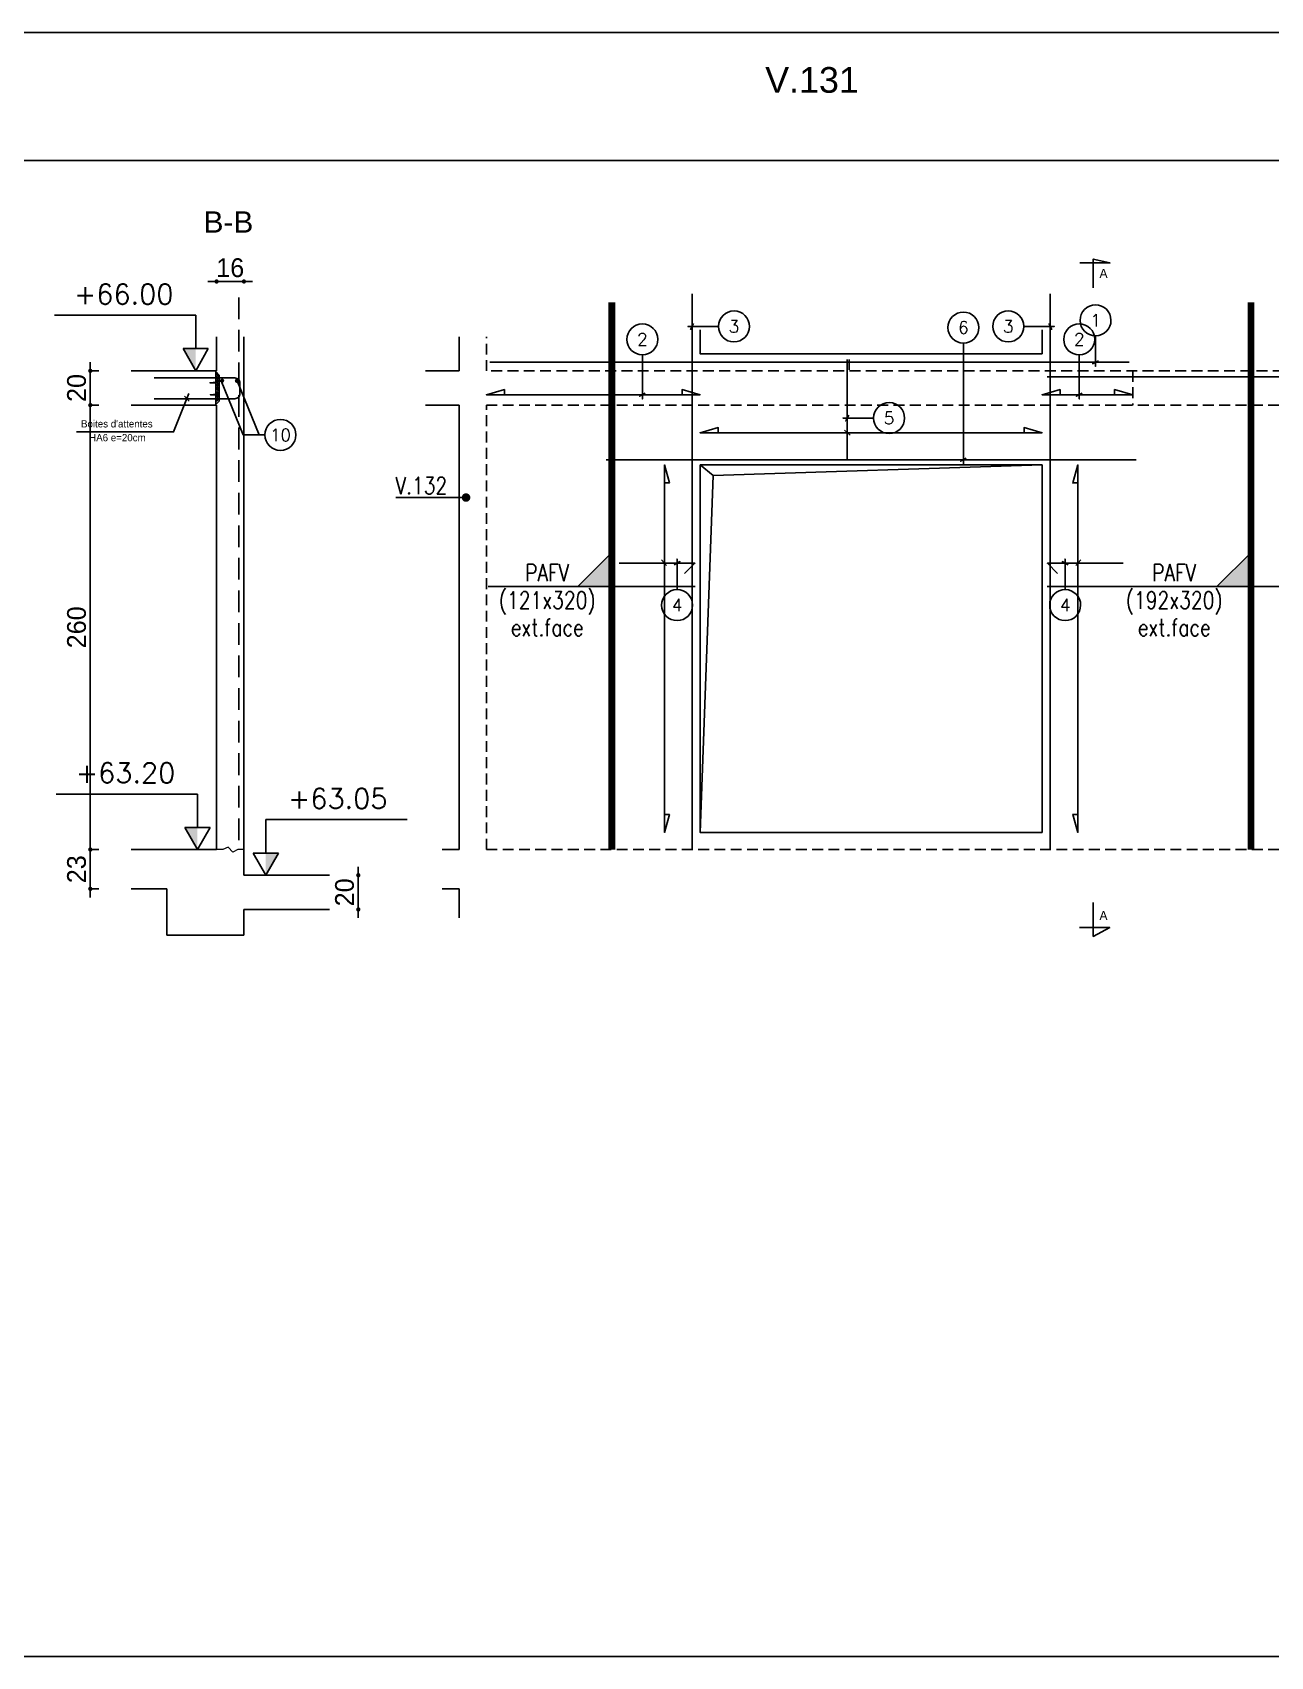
# Model space of a CAD drawing. Header units: metres. Extents: x -5618 to 118954, y -306 to 4637.
# Drawn here: x 40833 to 41557, y 624 to 1574 of the extents above; entities that cross this region are included whole.
import ezdxf
from ezdxf.enums import TextEntityAlignment as Align

# ---------------------------------------------------------------- set-up
doc = ezdxf.new("R2010")
doc.units = ezdxf.units.M
doc.linetypes.add('CACHE', pattern=[9.524999999999999, 6.35, -3.175])
doc.linetypes.add('CACHEX2', pattern=[19.049999999999997, 12.7, -6.35])
for name, color, linetype in [('COTATION', 1, 'Continuous'), ('GO-CARTOUCHE', 7, 'Continuous'), ('GO-FER-HA', 140, 'Continuous'), ('GO-TEXTE', 9, 'Continuous'), ('K_ENT_M_Building_V.76', 7, 'Continuous'), ('STR_COTATION', 1, 'Continuous'), ('STR_STA', 30, 'Continuous'), ('STR_TS', 22, 'Continuous'), ('STR_TS_TXT', 7, 'Continuous'), ('STR_VOI-POT', 6, 'Continuous')]:
    doc.layers.add(name, color=color, linetype=linetype)
doc.layers.add('Kofragna_forma', color=7, linetype='Continuous', lineweight=70)
doc.styles.add('ARIAL', font='ARIAL.TTF')
doc.styles.add('GrDimensions', font='simplex.shx')
doc.styles.add('Lucida', font='LSANSI.TTF')
doc.styles.add('TEXTE', font='romans.shx')
doc.styles.add('TEXTE TS', font='romans.shx', dxfattribs={"width": 0.7, "oblique": 15})
doc.styles.add('TEXTEBA', font='ARIAL.TTF')
doc.dimstyles.new('COUPE-20', dxfattribs={"dimscale": 0.5, "dimtxt": 22, "dimasz": 5, "dimexe": 0.05, "dimexo": 0, "dimgap": 5, "dimtad": 1, "dimdec": 0, "dimdsep": 46, "dimtxsty": 'Standard', "dimblk1": 'DOT', "dimblk2": 'DOT', "dimsah": 1, "dimcen": 0, "dimdle": 150, "dimclrd": 1, "dimclre": 1, "dimclrt": 7, "dimadec": 0, "dimazin": 0, "dimtfac": 1, "dimtdec": 0, "dimtix": 1, "dimtmove": 2, "dimatfit": 3, "dimldrblk": 'DOT', "dimfxl": 0, "dimtvp": 1, "dimtolj": 1, "dimtzin": 0, "dimarcsym": 0})

# ---------------------------------------------------------------- blocks, each defined once
blk = doc.blocks.new('ime')
at = {"layer": 'COTATION', "const_width": 2.5}
blk.add_lwpolyline([(1.25, 0, -1), (-1.25, 0, -1)], format="xyb", close=True, dxfattribs=at)
at = {"layer": 'COTATION'}
blk.add_lwpolyline([(41.09158464876236, 0), (0, 0)], dxfattribs=at)
at = {"layer": 'COTATION', "color": 7, "style": 'TEXTE TS', "width": 0.8}
blk.add_attdef('NAME', (9.079526555316988, 2), '', height=10, dxfattribs=at)
blk = doc.blocks.new('_DOT')
at = {"color": 0, "linetype": 'ByBlock'}
blk.add_line((-0.5, 0), (-1, 0), dxfattribs=at)
at = {"color": 0, "linetype": 'ByBlock', "const_width": 0.5}
blk.add_lwpolyline([(-0.25, 0, 1), (0.25, 0, 1)], format="xyb", close=True, dxfattribs=at)
blk = doc.blocks.new('*D1002')
at = {"layer": 'COTATION', "color": 1, "lineweight": -2, "ltscale": 4.5}
for p, q in [((40871.49120956985, 1095.787650615887), (40866.46620956984, 1095.787650615887)), ((40866.49120956985, 1098.287650615887), (40866.49120956985, 1100.787650615887)), ((40866.49120956985, 1072.787650615887), (40866.49120956985, 1095.787650615887)), ((40871.49120956985, 1072.787650615887), (40866.46620956984, 1072.787650615887)), ((40866.49120956985, 1070.287650615887), (40866.49120956985, 1067.787650615887))]:
    blk.add_line(p, q, dxfattribs=at)
at = {"layer": 'DEFPOINTS', "color": 0, "lineweight": -3, "ltscale": 4.5}
for p in [(40866.49120956985, 1095.787650615887), (40890.33451682545, 1095.787650615887), (40890.33451682545, 1072.787650615887)]:
    blk.add_point(p, dxfattribs=at)
at = {"layer": 'COTATION', "color": 1, "lineweight": -2, "ltscale": 4.5, "xscale": 2.5, "yscale": 2.5, "zscale": 2.5}
for p, rotation in [((40866.49120956985, 1095.787650615887), 270), ((40866.49120956985, 1072.787650615887), 90)]:
    blk.add_blockref('_DOT', p, dxfattribs=dict(at, rotation=rotation))
at = {"layer": 'COTATION', "color": 7, "lineweight": -3, "ltscale": 4.5, "insert": (40858.49120956985, 1084.287650615894), "char_height": 11, "attachment_point": 5, "rotation": 90}
blk.add_mtext('\\A1;23', dxfattribs=at)
blk = doc.blocks.new('*D1003')
at = {"layer": 'COTATION', "color": 1, "lineweight": -2, "ltscale": 4.5}
for p, q in [((40871.49120956985, 1355.787650615887), (40866.46620956984, 1355.787650615887)), ((40866.49120956985, 1098.287650615887), (40866.49120956985, 1353.287650615887)), ((40871.49120956985, 1095.787650615887), (40866.46620956984, 1095.787650615887))]:
    blk.add_line(p, q, dxfattribs=at)
at = {"layer": 'DEFPOINTS', "color": 0, "lineweight": -3, "ltscale": 4.5}
for p in [(40866.49120956985, 1355.787650615887), (40890.33451682545, 1355.787650615887), (40890.33451682545, 1095.787650615887)]:
    blk.add_point(p, dxfattribs=at)
at = {"layer": 'COTATION', "color": 1, "lineweight": -2, "ltscale": 4.5, "xscale": 2.5, "yscale": 2.5, "zscale": 2.5}
for p, rotation in [((40866.49120956985, 1355.787650615887), 90), ((40866.49120956985, 1095.787650615887), 270)]:
    blk.add_blockref('_DOT', p, dxfattribs=dict(at, rotation=rotation))
at = {"layer": 'COTATION', "color": 7, "lineweight": -3, "ltscale": 4.5, "insert": (40858.49120956985, 1225.787650615894), "char_height": 11, "attachment_point": 5, "rotation": 90}
blk.add_mtext('\\A1;260', dxfattribs=at)
blk = doc.blocks.new('*D1004')
at = {"layer": 'COTATION', "color": 1, "lineweight": -2, "ltscale": 4.5}
for p, q in [((40866.49120956985, 1378.290150615967), (40866.49120956985, 1380.790150615967)), ((40871.49120956985, 1375.790150615967), (40866.46620956984, 1375.790150615967)), ((40866.49120956985, 1355.787650615887), (40866.49120956985, 1375.790150615967)), ((40871.49120956985, 1355.787650615887), (40866.46620956984, 1355.787650615887)), ((40866.49120956985, 1353.287650615887), (40866.49120956985, 1350.787650615887))]:
    blk.add_line(p, q, dxfattribs=at)
at = {"layer": 'DEFPOINTS', "color": 0, "lineweight": -3, "ltscale": 4.5}
for p in [(40866.49120956985, 1375.790150615967), (40890.33451682545, 1375.790150615967), (40890.33451682545, 1355.787650615887)]:
    blk.add_point(p, dxfattribs=at)
at = {"layer": 'COTATION', "color": 1, "lineweight": -2, "ltscale": 4.5, "xscale": 2.5, "yscale": 2.5, "zscale": 2.5}
for p, rotation in [((40866.49120956985, 1375.790150615967), 270), ((40866.49120956985, 1355.787650615887), 90)]:
    blk.add_blockref('_DOT', p, dxfattribs=dict(at, rotation=rotation))
at = {"layer": 'COTATION', "color": 7, "lineweight": -3, "ltscale": 4.5, "insert": (40858.49120956985, 1365.788900615934), "char_height": 11, "attachment_point": 5, "rotation": 90}
blk.add_mtext('\\A1;20', dxfattribs=at)
blk = doc.blocks.new('*D1005')
at = {"layer": 'DEFPOINTS', "color": 0, "lineweight": -3, "ltscale": 4.5}
for p in [(40940.33451682545, 1428.06661036162), (40940.33451682545, 1395.790150615966, 187.688179425467), (40956.33451682545, 1395.790150615966, 187.688179425467)]:
    blk.add_point(p, dxfattribs=at)
at = {"layer": 'STR_COTATION', "color": 1, "lineweight": -2, "ltscale": 4.5}
for p, q in [((40937.83451682545, 1428.06661036162), (40935.33451682545, 1428.06661036162)), ((40940.33451682545, 1428.078889743477), (40940.33451682545, 1428.09161036162)), ((40956.33451682545, 1428.06661036162), (40940.33451682545, 1428.06661036162)), ((40956.33451682545, 1428.078889743477), (40956.33451682545, 1428.09161036162)), ((40958.83451682545, 1428.06661036162), (40961.33451682545, 1428.06661036162))]:
    blk.add_line(p, q, dxfattribs=at)
at = {"layer": 'STR_COTATION', "color": 1, "lineweight": -2, "ltscale": 4.5, "xscale": 2.5, "yscale": 2.5, "zscale": 2.5}
blk.add_blockref('_DOT', (40940.33451682545, 1428.06661036162), dxfattribs=at)
at = {"layer": 'STR_COTATION', "color": 1, "lineweight": -2, "ltscale": 4.5, "xscale": 2.5, "yscale": 2.5, "zscale": 2.5, "rotation": 180}
blk.add_blockref('_DOT', (40956.33451682545, 1428.06661036162), dxfattribs=at)
at = {"layer": 'STR_COTATION', "color": 7, "lineweight": -3, "ltscale": 4.5, "insert": (40948.33451682545, 1436.06661036162), "char_height": 11, "attachment_point": 5}
blk.add_mtext('\\A1;16', dxfattribs=at)
blk = doc.blocks.new('*D1006')
at = {"layer": 'DEFPOINTS', "color": 0, "lineweight": -3, "ltscale": 4.5}
for p in [(41006.33451682545, 1080.787650615887, 187.688179425467), (41023.24374829155, 1080.787650615887), (41004.36366027263, 1060.787650615887, 187.688179425467)]:
    blk.add_point(p, dxfattribs=at)
at = {"layer": 'STR_COTATION', "color": 1, "lineweight": -2, "ltscale": 4.5}
for p, q in [((41023.24374829155, 1083.287650615887), (41023.24374829155, 1085.787650615887)), ((41023.24374829155, 1060.787650615887), (41023.24374829155, 1080.787650615887)), ((41023.26200876672, 1080.787650615887), (41023.26874829155, 1080.787650615887)), ((41023.24374829155, 1058.287650615887), (41023.24374829155, 1055.787650615887)), ((41023.26123187175, 1060.787650615887), (41023.26874829155, 1060.787650615887))]:
    blk.add_line(p, q, dxfattribs=at)
at = {"layer": 'STR_COTATION', "color": 1, "lineweight": -2, "ltscale": 4.5, "xscale": 2.5, "yscale": 2.5, "zscale": 2.5}
for p, rotation in [((41023.24374829155, 1080.787650615887), 270), ((41023.24374829155, 1060.787650615887), 90)]:
    blk.add_blockref('_DOT', p, dxfattribs=dict(at, rotation=rotation))
at = {"layer": 'STR_COTATION', "color": 7, "lineweight": -3, "ltscale": 4.5, "insert": (41015.24374829155, 1070.787650615894), "char_height": 11, "attachment_point": 5, "rotation": 90}
blk.add_mtext('\\A1;20', dxfattribs=at)
blk = doc.blocks.new('stab')
at = {"layer": 'STR_STA'}
h = blk.add_hatch(dxfattribs=at)
h.set_pattern_fill('ANSI31', color=9, scale=6.075, angle=-540.0000000000001, style=0)
h.set_pattern_definition([(315.0000000000001, (-54992.65837973652, 395894.7379386253), (-0.5369592119635344, -0.5369592119635349), [])])
h.paths.add_polyline_path([(8.552378314954694, 0), (6.527378315047827, -2.025000000023283), (4.901532150164712, -2.025000000023283), (4.901532150164712, 0)])
h.paths.add_polyline_path([(4.901532150164712, 0), (4.901532150164712, -2.025000000139698), (1.74862694303738, -2.025000000023283), (1.948794948111754, 0)])
h.paths.add_polyline_path([(1.414768370159436, 0), (1.731635668373201, -2.025000000023283), (-8.030776707397308, -2.025000000023283), (-7.821117697225418, 0)])
h.paths.add_polyline_path([(-8.109998894331511, -1.562622790690511), (-9.672621684905607, 0), (-8.249247268366162, 0)])
at = {"layer": 'STR_STA', "color": 1}
blk.add_lwpolyline([(-5.928707288054284, 36.008007580298), (-5.928707288054284, 0.5705075804144144), (-5.928707288052465, -11.06744842143235, 0.4142135623762916), (-2.891207288077567, -14.1049484213363), (3.183792711886781, -14.10494842149637, 0.4142135623762916), (6.221292711968999, -11.067448421476), (6.221292711968999, 36.008007580298)], format="xyb", dxfattribs=at)
blk.add_lwpolyline([(-7.647621684882324, -2.025000000023283), (-9.672621684905607, 0), (9.672621684905607, 0), (7.647621684882324, -2.025000000023283)], close=True, dxfattribs=at)
blk.add_lwpolyline([(-3.876133816724177, 0), (-3.678095901675988, -2.222349535324611), (-3.088990557997022, 3.467548173037358), (-3.088990557997022, 0), (3.088990557997022, 0), (3.416271031775977, -2.091547353309579), (3.939919544325676, 3.205943809472956), (3.939919544325676, 0)], dxfattribs=at)
at = {"layer": 'STR_STA', "color": 6, "linetype": 'Continuous', "const_width": 1.2}
for points in [[(-3.750946255378949, -3.686379832470266, -1), (-4.950946254633891, -3.686379832470266, -1)], [(-3.63822869229989, -12.30089231230522, -1), (-4.838228691554832, -12.30089231230522, -1)]]:
    blk.add_lwpolyline(points, format="xyb", close=True, dxfattribs=at)
blk = doc.blocks.new('mrega')
at = {"layer": 'STR_TS_TXT', "style": 'TEXTE TS', "width": 0.8}
for tag, p in [('ST10', (14.47619047619082, 0)), ('DIM', (14.47619047619082, -16)), ('NOTE', (14.47619047619082, -32))]:
    blk.add_attdef(tag, text='', height=10, dxfattribs=at).set_placement(p, align=Align.CENTER)
blk = doc.blocks.new('A$C6F247267')
blk.add_hatch(color=256).paths.add_polyline_path([(5.684341886080801e-14, -0.1999999999999886), (-0.1999999999999886, 0), (5.684341886080801e-14, 0)])
blk.add_lwpolyline([(-0.1999999999999886, 0), (5.684341886080801e-14, 0), (5.684341886080801e-14, -0.1999999999999886), (-0.1999999999999886, 0)])

msp = doc.modelspace()

# ---------------------------------------------------------------- linework, layer by layer
at = {"color": 7, "linetype": 'Continuous', "lineweight": -3}
for p, q in [((40935.50676880257, 1388.790150615967, 187.688179425467), (40920.75656945016, 1388.790150615967, 187.688179425467)), ((40928.13166912637, 1375.790150615967, 187.688179425467), (40920.75656945016, 1388.790150615967, 187.688179425467)), ((40935.50676880257, 1388.790150615967, 187.688179425467), (40920.75656945016, 1388.790150615967, 187.688179425467)), ((40928.13166912637, 1375.790150615967, 187.688179425467), (40920.75656945016, 1388.790150615967, 187.688179425467)), ((40928.13166912637, 1375.790150615967, 187.688179425467), (40935.50676880257, 1388.790150615967, 187.688179425467)), ((40928.13166912637, 1375.790150615967, 187.688179425467), (40935.50676880257, 1388.790150615967, 187.688179425467)), ((40936.56387089555, 1108.787650615887, 187.688179425467), (40921.81367154314, 1108.787650615887, 187.688179425467)), ((40929.18877121935, 1095.787650615887, 187.688179425467), (40921.81367154314, 1108.787650615887, 187.688179425467)), ((40936.56387089555, 1108.787650615887, 187.688179425467), (40921.81367154314, 1108.787650615887, 187.688179425467)), ((40929.18877121935, 1095.787650615887, 187.688179425467), (40921.81367154314, 1108.787650615887, 187.688179425467)), ((40929.18877121935, 1095.787650615887, 187.688179425467), (40936.56387089555, 1108.787650615887, 187.688179425467)), ((40929.18877121935, 1095.787650615887, 187.688179425467), (40936.56387089555, 1108.787650615887, 187.688179425467)), ((40961.75362172781, 1093.787650615887, 187.688179425467), (40976.50382108022, 1093.787650615887, 187.688179425467)), ((40969.12872140401, 1080.787650615887, 187.688179425467), (40961.75362172781, 1093.787650615887, 187.688179425467)), ((40961.75362172781, 1093.787650615887, 187.688179425467), (40976.50382108022, 1093.787650615887, 187.688179425467)), ((40969.12872140401, 1080.787650615887, 187.688179425467), (40961.75362172781, 1093.787650615887, 187.688179425467)), ((40969.12872140401, 1080.787650615887, 187.688179425467), (40976.50382108022, 1093.787650615887, 187.688179425467)), ((40969.12872140401, 1080.787650615887, 187.688179425467), (40976.50382108022, 1093.787650615887, 187.688179425467))]:
    msp.add_line(p, q, dxfattribs=at)
msp.add_lwpolyline([(40592.24018602982, 1573.71202435721), (40592.24018602982, 623.8090243566949), (41952.10218599952, 623.8090243566949), (41952.10218599952, 1573.71202435721)], close=True)
msp.add_lwpolyline([(41952.10218599952, 1498.770781114272), (40592.24018602982, 1498.770781114272)])
at = {"lineweight": 18, "elevation": 187.688179425467}
msp.add_lwpolyline([(40956.33451682545, 1095.787650615887), (40952.86957652483, 1095.787650615887), (40949.84710579494, 1094.363863023443), (40947.09942785604, 1097.134969244457), (40943.93957322906, 1095.787650615887), (40940.33451682545, 1095.787650615887)], dxfattribs=at)
at = {"color": 7, "linetype": 'Continuous', "lineweight": -3}
for points in [[(40920.75656945016, 1388.790150615967, 187.688179425467), (40928.13166912637, 1375.790150615967, 187.688179425467), (40928.13166912637, 1388.757333752048, 187.688179425467)], [(40920.75656945016, 1388.790150615967, 187.688179425467), (40928.13166912637, 1375.790150615967, 187.688179425467), (40928.13166912637, 1388.757333752048, 187.688179425467)], [(40921.81367154314, 1108.787650615887, 187.688179425467), (40929.18877121935, 1095.787650615887, 187.688179425467), (40929.18877121935, 1108.754833751968, 187.688179425467)], [(40921.81367154314, 1108.787650615887, 187.688179425467), (40929.18877121935, 1095.787650615887, 187.688179425467), (40929.18877121935, 1108.754833751968, 187.688179425467)], [(40976.50382108022, 1093.787650615887, 187.688179425467), (40969.12872140401, 1080.787650615887, 187.688179425467), (40969.12872140401, 1093.754833751968, 187.688179425467)], [(40976.50382108022, 1093.787650615887, 187.688179425467), (40969.12872140401, 1080.787650615887, 187.688179425467), (40969.12872140401, 1093.754833751968, 187.688179425467)]]:
    msp.add_solid(points, dxfattribs=at)
at = {"layer": 'COTATION'}
for p, q in [((41310.88314031305, 1338.165172963267, 281.5322691382004), (41307.52802325994, 1341.115866676593, 281.5322691382004)), ((41203.52010379188, 1261.865318359136, 281.5322691382004), (41200.56941007855, 1265.220435412264, 281.5322691382004)), ((41442.87890525581, 1261.865318359136, 281.5322691382004), (41445.82959896914, 1265.220435412264, 281.5322691382004))]:
    msp.add_line(p, q, dxfattribs=at)
for points, elevation in [([(41108.75715248094, 1361.809780145991), (41108.75715248094, 1364.809773875731), (41098.19950452385, 1361.809780145991), (41223.19950452384, 1361.80978014599), (41212.64185656678, 1364.809773875729), (41212.64185656678, 1361.80978014599)], 281.5322691382004), ([(41433.75715248094, 1361.80978014599), (41433.75715248094, 1364.809773875729), (41423.19950452385, 1361.80978014599), (41476.19950452386, 1361.80978014599), (41465.6418565668, 1364.80977387573), (41465.6418565668, 1361.80978014599)], 281.5322691382004), ([(41233.75715248094, 1339.640519819929), (41233.75715248094, 1342.640513549669), (41223.19950452385, 1339.640519819929), (41423.19950452385, 1339.64051981993), (41412.64185656679, 1342.64051354967), (41412.64185656679, 1339.64051981993)], 281.5322691382004), ([(41202.26329639587, 1116.345298572974), (41205.26329012561, 1116.345298572974), (41202.26329639587, 1105.787650615886), (41202.26329639585, 1320.787650615886), (41205.26329012559, 1310.230002658827), (41202.26329639585, 1310.230002658827)], 187.688179425467), ([(41444.13571265183, 1116.345298572974), (41441.13571892209, 1116.345298572974), (41444.13571265183, 1105.787650615886), (41444.13571265184, 1320.787650615886), (41441.1357189221, 1310.230002658827), (41444.13571265184, 1310.230002658827)], 187.688179425467)]:
    msp.add_lwpolyline(points, dxfattribs=dict(at, elevation=elevation))
at = {"layer": 'GO-CARTOUCHE', "color": 2, "ltscale": 3}
msp.add_line((40921.52513487151, 1360.989052113128, 187.688179425467), (40924.33205956114, 1358.013754611555, 187.688179425467), dxfattribs=at)
at = {"layer": 'GO-CARTOUCHE', "color": 2, "ltscale": 3, "elevation": 187.688179425467}
msp.add_lwpolyline([(40924.12420922292, 1362.490739647348), (40915.15960050618, 1340.076921477139), (40858.45964796828, 1340.076921477139)], dxfattribs=at)
at = {"layer": 'GO-FER-HA'}
for points, elevation in [([(41233.92102330487, 1401.840128860779, -512.322006256741), (41233.92074726384, 1401.769418182661), (41216.05328288777, 1401.769418182658), (41218.45328288768, 1401.769418182658), (41217.55622661298, 1400.072361907797), (41219.35033916267, 1403.46647445752)], 281.5322691382004), ([(41377.24950102741, 1392.058509687306, 512.322006256741), (41377.17879034929, 1392.058233646274), (41377.17879034929, 1321.387650615979), (41377.17879034929, 1323.787650615886), (41375.48173407443, 1322.890594341188), (41378.87584662415, 1324.684706890875)], 187.688179425467), ([(41412.47798574282, 1401.840128860779, 512.322006256741), (41412.47826178386, 1401.769418182661), (41430.34572615993, 1401.769418182658), (41427.94572616003, 1401.769418182658), (41428.84278243472, 1400.072361907797), (41427.04866988504, 1403.46647445752)], 281.5322691382004), ([(41454.5118144509, 1396.291616428033, 512.322006256741), (41454.44110377278, 1396.291340387001), (41454.44110377278, 1378.423876010925), (41454.44110377278, 1380.823876010832), (41452.74404749792, 1379.926819736134), (41456.13816004764, 1381.720932285821)], 281.5322691382004), ([(41189.48825666079, 1385.152236004271, 512.322006256741), (41189.41754598267, 1385.15195996324), (41189.41754598267, 1359.409780146082), (41189.41754598267, 1361.809780145989), (41187.72048970781, 1360.912723871291), (41191.11460225753, 1362.706836420978)], 281.5322691382004), ([(41444.98569589142, 1385.152236004272, 512.322006256741), (41444.91498521331, 1385.15195996324), (41444.91498521331, 1359.409780146083), (41444.91498521331, 1361.80978014599), (41443.21792893844, 1360.912723871292), (41446.61204148817, 1362.706836420979)], 281.5322691382004), ([(41324.67332220371, 1348.246596974943, -512.322006256741), (41324.67304616266, 1348.175886296824), (41306.80558178659, 1348.175886296822), (41309.2055817865, 1348.175886296822), (41308.3085255118, 1346.47883002196), (41310.10263806149, 1349.872942571683)], 281.5322691382004), ([(41209.64044015689, 1247.826638964425, 512.322006256741), (41209.71115083501, 1247.826915005456), (41209.71115083501, 1265.694379381532), (41209.71115083501, 1263.294379381626), (41211.40820710987, 1264.191435656324), (41208.01409456015, 1262.397323106637)], 281.5322691382004), ([(41436.75856889081, 1247.826638964425, -512.322006256741), (41436.68785821269, 1247.826915005456), (41436.68785821269, 1265.694379381532), (41436.68785821269, 1263.294379381626), (41434.99080193783, 1264.191435656324), (41438.38491448755, 1262.397323106637)], 281.5322691382004)]:
    msp.add_lwpolyline(points, format="xyb", dxfattribs=dict(at, elevation=elevation))
at = {"layer": 'GO-FER-HA', "elevation": 187.688179425467}
for points in [[(40943.03184883851, 1369.955200029822), (40955.91298697892, 1338.32294188886), (40968.65277897302, 1338.32294188886)], [(40952.36382287178, 1369.955200029822), (40965.24496101218, 1338.32294188886), (40968.65277897303, 1338.32294188886)]]:
    msp.add_lwpolyline(points, dxfattribs=at)
at = {"layer": 'GO-FER-HA'}
msp.add_circle((40977.70954160788, 1338.32294188886, 187.688179425467), 9.05676263485475, dxfattribs=at)
at = {"layer": 'GO-TEXTE', "flags": 128}
for points, elevation in [([(41445.17983098452, 1438.921639248417), (41462.82757059135, 1438.915520844069), (41453.15135258654, 1441.198931763859), (41453.14444588701, 1424.27745745648)], 187.6881794254669), ([(41445.15615305502, 1050.279943653532), (41462.80389372236, 1050.279943653532), (41453.1258445608, 1044.999887759132), (41453.1258445608, 1064.921363263774)], 187.688179425467)]:
    msp.add_lwpolyline(points, dxfattribs=dict(at, elevation=elevation))
at = {"layer": 'K_ENT_M_Building_V.76', "color": 30, "linetype": 'Continuous', "lineweight": -3}
for p, q in [((40921.63166912637, 1408.290150615967, 187.688179425467), (40845.48881198351, 1408.290150615967, 187.688179425467)), ((40921.63166912637, 1408.290150615967, 187.688179425467), (40845.48881198351, 1408.290150615967, 187.688179425467)), ((40928.13166912637, 1408.290150615967, 187.688179425467), (40921.63166912637, 1408.290150615967, 187.688179425467)), ((40928.13166912637, 1408.290150615967, 187.688179425467), (40921.63166912637, 1408.290150615967, 187.688179425467)), ((40928.13166912637, 1388.790150615967, 187.688179425467), (40928.13166912637, 1408.290150615967, 187.688179425467)), ((40928.13166912637, 1388.790150615967, 187.688179425467), (40928.13166912637, 1408.290150615967, 187.688179425467)), ((40922.68877121935, 1128.287650615888, 187.688179425467), (40846.54591407649, 1128.287650615888, 187.688179425467)), ((40922.68877121935, 1128.287650615888, 187.688179425467), (40846.54591407649, 1128.287650615888, 187.688179425467)), ((40929.18877121935, 1128.287650615888, 187.688179425467), (40922.68877121935, 1128.287650615888, 187.688179425467)), ((40929.18877121935, 1128.287650615888, 187.688179425467), (40922.68877121935, 1128.287650615888, 187.688179425467)), ((40929.18877121935, 1108.787650615887, 187.688179425467), (40929.18877121935, 1128.287650615888, 187.688179425467)), ((40929.18877121935, 1108.787650615887, 187.688179425467), (40929.18877121935, 1128.287650615888, 187.688179425467)), ((40969.12872140401, 1093.787650615887, 187.688179425467), (40969.12872140401, 1113.287650615888, 187.688179425467)), ((40969.12872140401, 1113.287650615888, 187.688179425467), (40975.62872140401, 1113.287650615888, 187.688179425467)), ((40969.12872140401, 1093.787650615887, 187.688179425467), (40969.12872140401, 1113.287650615888, 187.688179425467)), ((40969.12872140401, 1113.287650615888, 187.688179425467), (40975.62872140401, 1113.287650615888, 187.688179425467)), ((40975.62872140401, 1113.287650615888, 187.688179425467), (41051.77157854688, 1113.287650615888, 187.688179425467)), ((40975.62872140401, 1113.287650615888, 187.688179425467), (41051.77157854688, 1113.287650615888, 187.688179425467))]:
    msp.add_line(p, q, dxfattribs=at)
at = {"layer": 'Kofragna_forma', "color": 4, "lineweight": -3}
for p, q in [((40940.33451682545, 1375.790150615967, 187.688179425467), (40940.33451682545, 1395.790150615966, 187.688179425467)), ((40956.33451682545, 1395.790150615966, 187.688179425467), (40956.33451682545, 1355.787650615887, 187.688179425467)), ((41082.19949746066, 1395.790150615965, 187.688179425467), (41082.19949746066, 1375.790150615967, 187.688179425467)), ((40890.33451682545, 1375.790150615967, 187.688179425467), (40940.33451682545, 1375.790150615967, 187.688179425467)), ((41082.19949746066, 1375.790150615967, 187.688179425467), (41062.50380237486, 1375.790150615967, 187.688179425467)), ((40940.33451682545, 1355.787650615887, 187.688179425467), (40890.33451682545, 1355.787650615887, 187.688179425467)), ((40940.33451682545, 1095.787650615887, 187.688179425467), (40940.33451682545, 1355.787650615887, 187.688179425467)), ((40956.33451682545, 1355.787650615887, 187.688179425467), (40956.33451682545, 1080.787650615887, 187.688179425467)), ((41082.19949746066, 1355.790150615967, 187.688179425467), (41062.50380237486, 1355.790150615967, 187.688179425467)), ((41082.19949746066, 1355.790150615967, 187.688179425467), (41082.19949746066, 1156.787650615887, 187.688179425467)), ((41082.19834075821, 1156.787650615887, 187.688179425467), (41082.1983407582, 1095.787650615887, 187.688179425467)), ((40940.33451682545, 1095.787650615887, 187.688179425467), (40890.33451682545, 1095.787650615887, 187.688179425467)), ((41082.19949746068, 1095.787650615887, 187.688179425467), (41072.35164991778, 1095.787650615887, 187.688179425467)), ((41006.33451682545, 1080.787650615887, 187.688179425467), (40956.33451682545, 1080.787650615887, 187.688179425467)), ((40911.33451682545, 1072.787650615887, 187.688179425467), (40890.33451682545, 1072.787650615887, 187.688179425467)), ((40911.33451682545, 1060.787650615887, 187.688179425467), (40911.33451682545, 1072.787650615887, 187.688179425467)), ((40911.33451682545, 1045.787650615887, 187.688179425467), (40911.33451682545, 1072.787650615887, 187.688179425467)), ((41082.19949746068, 1072.787650615887, 187.688179425467), (41072.35164991778, 1072.787650615887, 187.688179425467)), ((41082.1983407582, 1072.787650615887, 187.688179425467), (41082.19834075821, 1055.787650615887, 187.688179425467)), ((41006.33451682545, 1060.787650615887, 187.688179425467), (40956.33451682545, 1060.787650615887, 187.688179425467)), ((40956.33451682546, 1045.787650615887, 187.688179425467), (40956.33451682545, 1060.787650615887, 187.688179425467)), ((40956.33451682546, 1045.787650615887, 187.688179425467), (40911.33451682545, 1045.787650615887, 187.688179425467))]:
    msp.add_line(p, q, dxfattribs=at)
at = {"layer": 'Kofragna_forma', "linetype": 'CACHE', "lineweight": -3}
for p, q in [((41098.19950452385, 1375.790150615967, 187.688179425467), (41098.19950452385, 1395.790150615965, 187.688179425467)), ((41793.15081780709, 1375.790150615967, 187.688179425467), (41098.19950892896, 1375.790150615967, 187.688179425467)), ((41476.19950452385, 1375.790150615967, 187.688179425467), (41476.19950452385, 1355.787650615886, 187.688179425467)), ((41098.19950452385, 1095.787650615887, 187.688179425467), (41098.19950452385, 1355.787650615886, 187.688179425467)), ((41098.19950892896, 1355.787650615886, 187.688179425467), (41793.15081780709, 1355.787650615886, 187.688179425467)), ((41098.19950452385, 1095.787650615887, 187.688179425467), (41793.15081780709, 1095.787650615886, 187.688179425467))]:
    msp.add_line(p, q, dxfattribs=at)
at = {"layer": 'Kofragna_forma', "color": 4, "lineweight": -3}
for points, elevation in [([(41423.19950452385, 1399.790150615965), (41423.19950452385, 1385.790150615967), (41223.19950452385, 1385.790150615967), (41223.19950452385, 1399.790150615965)], 187.688179425467), ([(41223.19950452385, 1320.787650615887), (41423.19950452385, 1320.787650615887), (41423.19950452385, 1105.787650615887), (41223.19950452385, 1105.787650615887), (41223.19950452385, 1320.787650615887)], 187.688179425467), ([(41423.19950452385, 1320.787650615887), (41230.8464875475, 1314.674900782188), (41223.19950452385, 1105.787650615887)], 187.688179425467), ([(41230.8464875475, 1314.674900782188), (41223.19950452385, 1320.787650615887)], 93.84408971273348)]:
    msp.add_lwpolyline(points, dxfattribs=dict(at, elevation=elevation))
at = {"layer": 'STR_TS', "linetype": 'CACHE', "ltscale": 2, "const_width": 4, "elevation": 281.5322691382004}
for points in [[(41171.56589671608, 1095.787650615887), (41171.56589671608, 1415.787650615887)], [(41545.4068365634, 1095.787650615887), (41545.4068365634, 1415.787650615887)]]:
    msp.add_lwpolyline(points, dxfattribs=at)
at = {"layer": 'STR_TS', "color": 3, "elevation": 281.5322691382004}
for points in [[(41220.19950452385, 1249.638548288087), (41099.19950452386, 1249.638548288087)], [(41618.19950452385, 1249.638548288087), (41426.19950452385, 1249.638548288087)]]:
    msp.add_lwpolyline(points, dxfattribs=at)
at = {"layer": 'STR_VOI-POT'}
for p, q in [((41218.45328288769, 1095.787650615886, 281.5322691382004), (41218.45328288768, 1420.790150615965, 281.5322691382004)), ((41427.94572616, 1095.787650615886, 281.5322691382004), (41427.94572616003, 1420.790150615965, 281.5322691382004)), ((41474.19950452385, 1380.823876010834, 187.6881794254724), (41100.19950452385, 1380.823876010823, 187.688179425467)), ((41309.20558178651, 1382.517298608562, 281.5322691382005), (41309.2055817865, 1323.435024272439, 281.5322691382004)), ((41310.45053577124, 1382.517298608562, 281.5322691382005), (41310.45053577124, 1376.441061173065, 281.5322691382005)), ((41426.19950452386, 1372.211699255854, 187.6881794254659), (41807.24831780716, 1372.211699255765, 187.6881794254678)), ((41478.19950452385, 1323.787650615886, 187.688179425467), (41168.19950452385, 1323.787650615885, 187.688179425467))]:
    msp.add_line(p, q, dxfattribs=at)
at = {"layer": 'STR_VOI-POT', "color": 1, "linetype": 'CACHEX2', "elevation": 187.688179425467}
msp.add_lwpolyline([(40953.33174837314, 1418.787650615888), (40953.33268200271, 1095.787650615888)], dxfattribs=at)
at = {"layer": 'STR_VOI-POT', "elevation": 281.5322691382004}
for points in [[(41175.78059282465, 1263.294379381477), (41220.10769253159, 1263.294379381477), (41214.12580385294, 1257.312490702825)], [(41470.61841622305, 1263.294379381477), (41426.2913165161, 1263.294379381477), (41432.27320519476, 1257.312490702825)]]:
    msp.add_lwpolyline(points, dxfattribs=at)

# ---------------------------------------------------------------- block references
at = {"layer": 'COTATION'}
ref = msp.add_blockref('ime', (41086.26742906864, 1301.687696398661, 187.688179425467), dxfattribs=dict(at, xscale=-1))
ref.add_attrib('NAME', 'V.132', (41045.0535607178, 1303.687696398661, 187.688179425467), dxfattribs={"color": 7, "height": 10, "style": 'TEXTE TS', "width": 0.8})
at = {"layer": 'STR_STA', "xscale": -1, "zscale": 0.001000000000004775, "rotation": 90}
msp.add_blockref('stab', (40939.91391542865, 1365.716971337895, 187.688179425467), dxfattribs=at)
at = {"layer": 'STR_TS', "xscale": -100, "yscale": 100, "zscale": 100, "rotation": 180}
for p in [(41171.56589671606, 1249.638548288087, 281.5322691382004), (41545.40683656339, 1249.638548288087, 281.5322691382004)]:
    msp.add_blockref('A$C6F247267', p, dxfattribs=at)
at = {"layer": 'STR_TS_TXT'}
ref = msp.add_blockref('mrega', (41148.23917872072, 1252.694521695653, 375.3763588509334), dxfattribs=dict(at, xscale=-1))
ref.add_attrib('NOTE', 'ext.face', dxfattribs={"height": 10, "style": 'TEXTE TS', "width": 0.8}).set_placement((41133.76298824454, 1220.694521695653, 375.3763588509334), align=Align.CENTER)
ref.add_attrib('ST10', 'PAFV', dxfattribs={"height": 10, "style": 'TEXTE TS', "width": 0.8}).set_placement((41133.76298824454, 1252.694521695653, 375.3763588509334), align=Align.CENTER)
ref.add_attrib('DIM', '(121x320)', dxfattribs={"height": 10, "style": 'TEXTE TS', "width": 0.8}).set_placement((41133.76298824454, 1236.694521695653, 375.3763588509334), align=Align.CENTER)
ref = msp.add_blockref('mrega', (41514.96521972302, 1252.694521695653, 375.3763588509334), dxfattribs=dict(at, xscale=-1))
ref.add_attrib('NOTE', 'ext.face', dxfattribs={"height": 10, "style": 'TEXTE TS', "width": 0.8}).set_placement((41500.48902924683, 1220.694521695653, 375.3763588509334), align=Align.CENTER)
ref.add_attrib('ST10', 'PAFV', dxfattribs={"height": 10, "style": 'TEXTE TS', "width": 0.8}).set_placement((41500.48902924683, 1252.694521695653, 375.3763588509334), align=Align.CENTER)
ref.add_attrib('DIM', '(192x320)', dxfattribs={"height": 10, "style": 'TEXTE TS', "width": 0.8}).set_placement((41500.48902924683, 1236.694521695653, 375.3763588509334), align=Align.CENTER)

# ---------------------------------------------------------------- texts
at = {"style": 'ARIAL'}
msp.add_text('V.131', height=15, dxfattribs=at).set_placement((41261.25475049238, 1538.46777066812, 93.84408971273348))
at = {"layer": 'GO-FER-HA', "style": 'TEXTE'}
for s, p in [('1', (41454.44110377276, 1405.348103021855, 375.5322691382005)), ('2', (41189.41754598265, 1394.208722598093, 375.5322691382005)), ('6', (41377.17879034926, 1401.114996281128, 281.6881794254671)), ('3', (41403.421499149, 1401.769418182641, 375.5322691382005)), ('2', (41444.91498521328, 1394.208722598094, 375.5322691382005)), ('10', (40977.70954160791, 1338.32294188886, 187.688179425467)), ('4', (41209.71115083503, 1238.770152370719, 375.5322691382005)), ('4', (41436.68785821267, 1238.770152370719, 375.5322691382005))]:
    msp.add_text(s, height=7.199999999999999, dxfattribs=at).set_placement(p, align=Align.MIDDLE_CENTER)
for s, p in [('3', (41242.97750989869, 1401.769418182641, 375.5322691382005)), ('5', (41333.72980879753, 1348.175886296804, 375.5322691382005))]:
    msp.add_text(s, height=7.199999999999999, rotation=359.9999999999479, dxfattribs=at).set_placement(p, align=Align.MIDDLE_CENTER)
at = {"layer": 'GO-TEXTE', "style": 'TEXTEBA'}
msp.add_text('B-B', height=12.49708794321094, dxfattribs=at).set_placement((40932.73743220105, 1456.619519101282, 187.688179425467))
at = {"layer": 'GO-TEXTE', "linetype": 'Continuous', "style": 'Lucida'}
for s, height, rotation, p in [('A', 5.319999999999999, 359.9819333185179, (41456.76162000227, 1430.124863519982, 187.6881794254669)), ("Boites d'attentes", 4.255999999999999, 0.001797547044573023, (40861.06005419701, 1342.696549294095, 187.688179425467)), ('HA6 e=20cm', 4.255999999999999, 0.001797547044573023, (40865.82507175264, 1334.619027548408, 187.688179425467)), ('A', 5.319999999999999, 0.001797547041295644, (41456.7409911853, 1054.550232599057, 187.688179425467))]:
    msp.add_text(s, height=height, rotation=rotation, dxfattribs=at).set_placement(p)
at = {"layer": 'K_ENT_M_Building_V.76', "color": 0, "linetype": 'Continuous', "lineweight": -3, "char_height": 11.7, "style": 'GrDimensions'}
for s, insert, attachment_point in [('+66.00', (40915.13166912636, 1414.790150615967, 187.688179425467), 9), ('\\A1;+63.20', (40916.18877121934, 1134.787650615888, 187.688179425467), 9), ('\\A1;+63.05', (40982.12872140402, 1119.787650615888, 187.688179425467), 7)]:
    msp.add_mtext(s, dxfattribs=dict(at, insert=insert, attachment_point=attachment_point))

# ---------------------------------------------------------------- dimensions: what is measured, and where the dimension line sits
at = {"layer": 'COTATION', "lineweight": -3, "ltscale": 4.5}
for base, p1, p2, picture, middle in [((40866.49120956985, 1375.790150615967, 93.84408971273348), (40890.33451682545, 1355.787650615887, 93.84408971273348), (40890.33451682545, 1375.790150615967, 93.84408971273348), '*D1004', (40858.49120956985, 1365.788900615934, 93.84408971273348)), ((40866.49120956985, 1355.787650615887, 93.84408971273348), (40890.33451682545, 1095.787650615887, 93.84408971273348), (40890.33451682545, 1355.787650615887, 93.84408971273348), '*D1003', (40858.49120956985, 1225.787650615894, 93.84408971273348)), ((40866.49120956985, 1095.787650615887, 93.84408971273348), (40890.33451682545, 1072.787650615887, 93.84408971273348), (40890.33451682545, 1095.787650615887, 93.84408971273348), '*D1002', (40858.49120956985, 1084.287650615894, 93.84408971273348))]:
    dim = msp.add_linear_dim(base=base, p1=p1, p2=p2, angle=90, dimstyle='COUPE-20', dxfattribs=at)
    dim.commit()
    dim.dimension.update_dxf_attribs({"geometry": picture, "text_midpoint": middle})
at = {"layer": 'STR_COTATION', "lineweight": -3, "ltscale": 4.5}
for base, p1, p2, angle, picture, middle in [((40940.33451682545, 1428.06661036162), (40956.33451682545, 1395.790150615966, 187.688179425467), (40940.33451682545, 1395.790150615966, 187.688179425467), 180, '*D1005', (40948.33451682545, 1436.06661036162)), ((41023.24374829155, 1080.787650615887), (41004.36366027263, 1060.787650615887, 187.688179425467), (41006.33451682545, 1080.787650615887, 187.688179425467), 90, '*D1006', (41015.24374829155, 1070.787650615894))]:
    dim = msp.add_linear_dim(base=base, p1=p1, p2=p2, angle=angle, dimstyle='COUPE-20', override={"dimfxl": 0.1}, dxfattribs=at)
    dim.commit()
    dim.dimension.update_dxf_attribs({"geometry": picture, "text_midpoint": middle})

doc.saveas('drawing.dxf')
